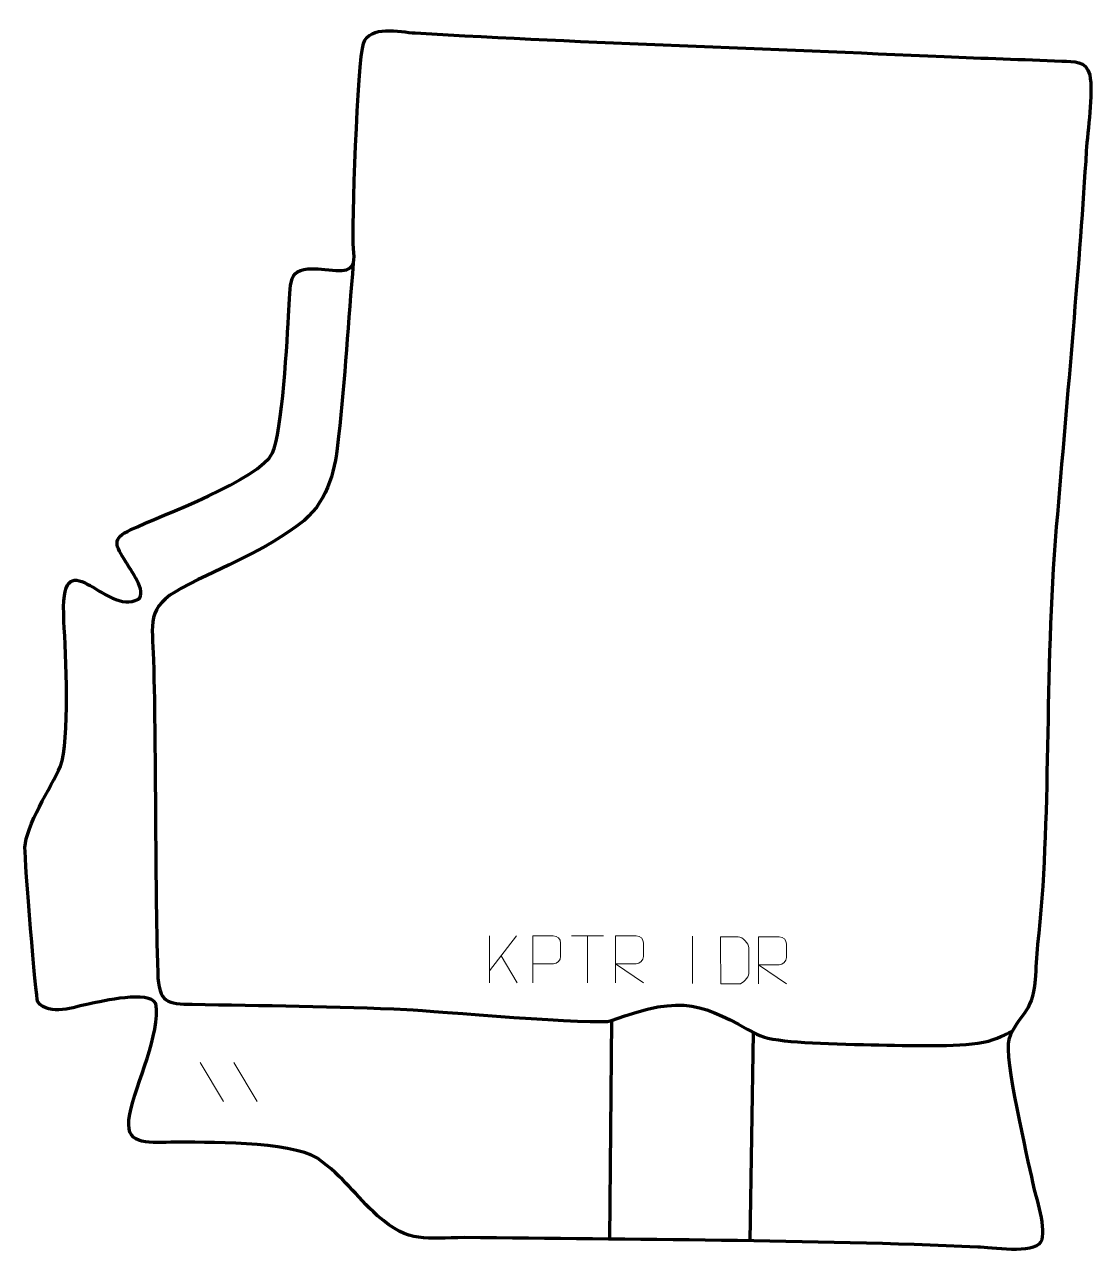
# Model space of a CAD drawing. Header units: millimetres. Extents: x -557 to 8, y 81 to 732.
import ezdxf

# ---------------------------------------------------------------- set-up
doc = ezdxf.new("R2010")
doc.units = ezdxf.units.MM
doc.header["$MEASUREMENT"] = 0
doc.layers.add('layer 2', color=7, linetype='Continuous')
doc.layers.add('layer 3', color=7, linetype='Continuous')

msp = doc.modelspace()

# ---------------------------------------------------------------- linework, layer by layer
at = {"layer": 'layer 2', "color": 140, "lineweight": 158}
msp.add_open_spline([(-382.9631, 605.7972), (-385.5094, 575.3242), (-387.4587, 544.384), (-390.6905, 514.0217), (-390.6905, 514.0217), (-392.49, 497.115), (-395.6066, 481.1855), (-408.9954, 469.5832), (-408.9954, 469.5832), (-431.2282, 452.2696), (-449.9653, 446.5487), (-473.7203, 433.8084), (-473.7203, 433.8084), (-492.8968, 423.5236), (-489.1436, 415.3527), (-488.5914, 395.8184), (-488.5914, 395.8184), (-487.1929, 340.6966), (-487.9718, 285.4131), (-486.3961, 230.39), (-486.3961, 230.39), (-485.9331, 214.2201), (-481.08, 213.924), (-468.1465, 213.6897), (-468.1465, 213.6897), (-431.7183, 213.0302), (-391.3434, 212.587), (-354.5686, 210.9236), (-354.5686, 210.9236), (-341.3989, 210.3279), (-253.2031, 202.4392), (-246.3591, 205.0341), (-246.3591, 205.0341), (-207.5936, 219.7387), (-197.5524, 213.0954), (-169.5634, 197.8441), (-169.5634, 197.8441), (-161.83, 193.6301), (-138.4495, 192.9306), (-113.2066, 192.379), (-113.2066, 192.379), (-91.4491, 191.9036), (-68.3074, 191.1296), (-52.609, 193.1092), (-52.609, 193.1092), (-44.4254, 194.1411), (-39.1359, 197.3591), (-36.1143, 198.7206), (-36.1143, 198.7206), (-36.1143, 198.7206), (-34.365, 199.5088), (-34.365, 199.5088)], degree=3, knots=[0, 0, 0, 0, 0.07142857, 0.07142857, 0.07142857, 0.07142857, 0.14285714, 0.14285714, 0.14285714, 0.14285714, 0.21428571, 0.21428571, 0.21428571, 0.21428571, 0.28571429, 0.28571429, 0.28571429, 0.28571429, 0.35714286, 0.35714286, 0.35714286, 0.35714286, 0.42857143, 0.42857143, 0.42857143, 0.42857143, 0.5, 0.5, 0.5, 0.5, 0.57142857, 0.57142857, 0.57142857, 0.57142857, 0.64285714, 0.64285714, 0.64285714, 0.64285714, 0.71428571, 0.71428571, 0.71428571, 0.71428571, 0.78571429, 0.78571429, 0.78571429, 0.78571429, 0.85714286, 0.85714286, 0.85714286, 0.85714286, 1, 1, 1, 1], dxfattribs=at)
for points in [[(-246.3591, 205.0341), (-246.3591, 205.0341), (-247.484, 89.5016), (-247.484, 89.5016)], [(-171.4544, 198.5523), (-171.4544, 198.5523), (-173.1909, 88.602), (-173.1909, 88.602)]]:
    msp.add_open_spline(points, degree=3, dxfattribs=at)
at = {"layer": 'layer 3', "color": 242, "lineweight": 158}
msp.add_open_spline([(-70.4374, 714.9964), (-163.5467, 719.1615), (-257.2273, 722.0525), (-350.1823, 727.4875), (-350.1823, 727.4875), (-358.619, 727.9808), (-374.1676, 731.892), (-377.5741, 721.903), (-377.5741, 721.903), (-380.5706, 713.1163), (-383.9755, 622.2494), (-382.8309, 613.499), (-382.8309, 613.499), (-381.1276, 600.4771), (-386.5669, 601.2623), (-398.0324, 602.3875), (-398.0324, 602.3875), (-417.7103, 604.3185), (-415.9429, 598.7897), (-416.9717, 580.6702), (-416.9717, 580.6702), (-417.8476, 566.3671), (-420.5907, 515.5754), (-425.6448, 505.3299), (-425.6448, 505.3299), (-432.6252, 491.1794), (-484.236, 472.4616), (-500.5835, 464.736), (-500.5835, 464.736), (-510.9251, 459.8488), (-508.9443, 456.8139), (-503.0898, 447.3575), (-503.0898, 447.3575), (-500.8724, 443.7759), (-491.8288, 431.6379), (-496.5829, 427.9632), (-496.5829, 427.9632), (-513.812, 418.1456), (-538.4899, 463.0935), (-535.9524, 416.212), (-535.9524, 416.212), (-535.0316, 399.2017), (-532.7498, 353.0951), (-537.8071, 339.6412), (-537.8071, 339.6412), (-542.8688, 328.0103), (-556.2396, 308.2441), (-556.5678, 296.5409), (-556.5678, 296.5409), (-556.7763, 289.1056), (-550.8062, 216.9144), (-549.8058, 214.9878), (-549.8058, 214.9878), (-543.1984, 207.0114), (-530.7292, 212.39), (-522.3088, 213.9438), (-522.3088, 213.9438), (-515.7121, 215.2053), (-490.895, 221.2807), (-487.3482, 214.0323), (-487.3482, 214.0323), (-484.7319, 198.4647), (-497.821, 171.6906), (-501.1312, 155.6089), (-501.1312, 155.6089), (-504.6444, 138.5408), (-492.356, 140.6831), (-479.4539, 140.684), (-479.4539, 140.684), (-461.1058, 140.6852), (-416.8555, 141.3724), (-401.9248, 132.2773), (-401.9248, 132.2773), (-387.6391, 122.0318), (-382.123, 112.6498), (-370.0624, 101.8453), (-370.0624, 101.8453), (-353.3763, 86.8971), (-344.465, 90.2362), (-324.0568, 90.2718), (-324.0568, 90.2718), (-234.6181, 89.2137), (-141.798, 89.1383), (-52.6983, 85.2749), (-52.6983, 85.2749), (-45.5305, 84.9641), (-23.2801, 81.3858), (-19.4469, 87.8848), (-19.4469, 87.8848), (-15.9534, 93.8078), (-22.2243, 112.2239), (-23.754, 119.5099), (-23.754, 119.5099), (-26.472, 132.3155), (-39.0392, 186.0423), (-36.3393, 195.0412), (-36.3393, 195.0412), (-31.2275, 208.7436), (-23.9134, 207.9642), (-22.3766, 226.6096), (-22.3766, 226.6096), (-21.8796, 232.6393), (-21.8551, 238.8913), (-21.1089, 245.2456), (-21.1089, 245.2456), (-13.6557, 308.7106), (-17.7569, 388.1088), (-11.1599, 466.1551), (-11.1599, 466.1551), (-5.1654, 537.0737), (1.1595, 607.1979), (4.6994, 665.0747), (4.6994, 665.0747), (5.367, 675.9895), (8.4455, 695.2584), (6.5016, 705.3379), (6.5016, 705.3379), (4.2889, 713.0588), (-1.5545, 712.3075), (-8.3054, 712.593), (-8.3054, 712.593), (-29.0131, 713.469), (-49.6836, 714.0432), (-70.4374, 714.9964)], degree=3, knots=[0, 0, 0, 0, 0.03125, 0.03125, 0.03125, 0.03125, 0.0625, 0.0625, 0.0625, 0.0625, 0.09375, 0.09375, 0.09375, 0.09375, 0.125, 0.125, 0.125, 0.125, 0.15625, 0.15625, 0.15625, 0.15625, 0.1875, 0.1875, 0.1875, 0.1875, 0.21875, 0.21875, 0.21875, 0.21875, 0.25, 0.25, 0.25, 0.25, 0.28125, 0.28125, 0.28125, 0.28125, 0.3125, 0.3125, 0.3125, 0.3125, 0.34375, 0.34375, 0.34375, 0.34375, 0.375, 0.375, 0.375, 0.375, 0.40625, 0.40625, 0.40625, 0.40625, 0.4375, 0.4375, 0.4375, 0.4375, 0.46875, 0.46875, 0.46875, 0.46875, 0.5, 0.5, 0.5, 0.5, 0.53125, 0.53125, 0.53125, 0.53125, 0.5625, 0.5625, 0.5625, 0.5625, 0.59375, 0.59375, 0.59375, 0.59375, 0.625, 0.625, 0.625, 0.625, 0.65625, 0.65625, 0.65625, 0.65625, 0.6875, 0.6875, 0.6875, 0.6875, 0.71875, 0.71875, 0.71875, 0.71875, 0.75, 0.75, 0.75, 0.75, 0.78125, 0.78125, 0.78125, 0.78125, 0.8125, 0.8125, 0.8125, 0.8125, 0.84375, 0.84375, 0.84375, 0.84375, 0.875, 0.875, 0.875, 0.875, 0.90625, 0.90625, 0.90625, 0.90625, 0.9375, 0.9375, 0.9375, 0.9375, 1, 1, 1, 1], dxfattribs=at)
at = {"layer": 'layer 3', "color": 250, "lineweight": 9}
for points in [[(-310.9536, 249.9338), (-310.9536, 249.9338), (-310.9536, 224.9802), (-310.9536, 224.9802)], [(-296.5774, 249.9338), (-296.5774, 249.9338), (-310.9536, 231.2941), (-310.9536, 231.2941)], [(-267.6203, 249.8814), (-267.6203, 249.8814), (-250.6331, 249.8814), (-250.6331, 249.8814)], [(-259.1265, 224.9514), (-259.1265, 224.9514), (-259.1265, 249.9049), (-259.1265, 249.9049)], [(-203.5947, 249.7085), (-203.5947, 249.7085), (-203.5947, 224.7344), (-203.5947, 224.7344)], [(-296.2521, 225.076), (-296.2521, 225.076), (-304.7226, 239.3896), (-304.7226, 239.3896)], [(-463.9315, 182.8777), (-463.9315, 182.8777), (-451.5672, 162.3334), (-451.5672, 162.3334)], [(-446.2016, 182.8777), (-446.2016, 182.8777), (-433.8373, 162.3334), (-433.8373, 162.3334)]]:
    msp.add_open_spline(points, degree=3, dxfattribs=at)
for points, knots in [([(-287.971, 224.9512), (-287.971, 224.9512), (-287.971, 249.9048), (-287.971, 249.9048), (-287.971, 249.9048), (-284.376, 249.9048), (-280.7807, 249.9048), (-277.1853, 249.9048), (-277.1853, 249.9048), (-274.8601, 249.8669), (-273.3027, 248.3768), (-273.3069, 246.0107), (-273.3069, 246.0107), (-273.3073, 243.975), (-273.3073, 240.9157), (-273.3069, 238.8797), (-273.3069, 238.8797), (-273.3134, 237.0043), (-275.1256, 235.0624), (-277.1352, 235.0433), (-277.1352, 235.0433), (-277.1352, 235.0433), (-287.971, 235.0433), (-287.971, 235.0433)], [0, 0, 0, 0, 0.14285714, 0.14285714, 0.14285714, 0.14285714, 0.28571429, 0.28571429, 0.28571429, 0.28571429, 0.42857143, 0.42857143, 0.42857143, 0.42857143, 0.57142857, 0.57142857, 0.57142857, 0.57142857, 0.71428571, 0.71428571, 0.71428571, 0.71428571, 1, 1, 1, 1]), ([(-244.2183, 224.9551), (-244.2183, 224.9551), (-244.2183, 249.9086), (-244.2183, 249.9086), (-244.2183, 249.9086), (-240.6235, 249.9086), (-237.028, 249.9086), (-233.4328, 249.9086), (-233.4328, 249.9086), (-231.1075, 249.8709), (-229.5502, 248.3809), (-229.5543, 246.0145), (-229.5543, 246.0145), (-229.5547, 243.979), (-229.5547, 240.9196), (-229.5543, 238.8836), (-229.5543, 238.8836), (-229.5608, 237.0081), (-231.3731, 235.0663), (-233.3826, 235.0472), (-233.3826, 235.0472), (-233.3826, 235.0472), (-244.2183, 235.0472), (-244.2183, 235.0472), (-244.2183, 235.0472), (-244.2183, 235.0472), (-229.5636, 224.9551), (-229.5636, 224.9551)], [0, 0, 0, 0, 0.125, 0.125, 0.125, 0.125, 0.25, 0.25, 0.25, 0.25, 0.375, 0.375, 0.375, 0.375, 0.5, 0.5, 0.5, 0.5, 0.625, 0.625, 0.625, 0.625, 0.75, 0.75, 0.75, 0.75, 1, 1, 1, 1]), ([(-188.647, 224.4524), (-186.3152, 224.4528), (-181.365, 224.4288), (-179.0335, 224.4285), (-179.0335, 224.4285), (-177.1085, 224.3231), (-173.7899, 227.8647), (-173.8011, 229.882), (-173.8011, 229.882), (-173.8015, 235.6521), (-173.8015, 237.8218), (-173.8011, 243.5911), (-173.8011, 243.5911), (-173.8054, 245.7292), (-177.1799, 249.3893), (-179.3323, 249.3758), (-179.3323, 249.3758), (-181.658, 249.3758), (-186.3823, 249.3758), (-188.7084, 249.3758), (-188.7084, 249.3758), (-188.708, 243.6289), (-188.6467, 230.1997), (-188.647, 224.4524)], [0, 0, 0, 0, 0.14285714, 0.14285714, 0.14285714, 0.14285714, 0.28571429, 0.28571429, 0.28571429, 0.28571429, 0.42857143, 0.42857143, 0.42857143, 0.42857143, 0.57142857, 0.57142857, 0.57142857, 0.57142857, 0.71428571, 0.71428571, 0.71428571, 0.71428571, 1, 1, 1, 1]), ([(-168.5867, 224.4243), (-168.5867, 224.4243), (-168.5867, 249.3778), (-168.5867, 249.3778), (-168.5867, 249.3778), (-164.9919, 249.3778), (-161.3964, 249.3778), (-157.8012, 249.3778), (-157.8012, 249.3778), (-155.4759, 249.3401), (-153.9186, 247.8501), (-153.9227, 245.4837), (-153.9227, 245.4837), (-153.9231, 243.4482), (-153.9231, 240.3888), (-153.9227, 238.3528), (-153.9227, 238.3528), (-153.9292, 236.4773), (-155.7415, 234.5355), (-157.751, 234.5164), (-157.751, 234.5164), (-157.751, 234.5164), (-168.5867, 234.5164), (-168.5867, 234.5164), (-168.5867, 234.5164), (-168.5867, 234.5164), (-153.932, 224.4243), (-153.932, 224.4243)], [0, 0, 0, 0, 0.125, 0.125, 0.125, 0.125, 0.25, 0.25, 0.25, 0.25, 0.375, 0.375, 0.375, 0.375, 0.5, 0.5, 0.5, 0.5, 0.625, 0.625, 0.625, 0.625, 0.75, 0.75, 0.75, 0.75, 1, 1, 1, 1])]:
    msp.add_open_spline(points, degree=3, knots=knots, dxfattribs=at)

doc.saveas('drawing.dxf')
